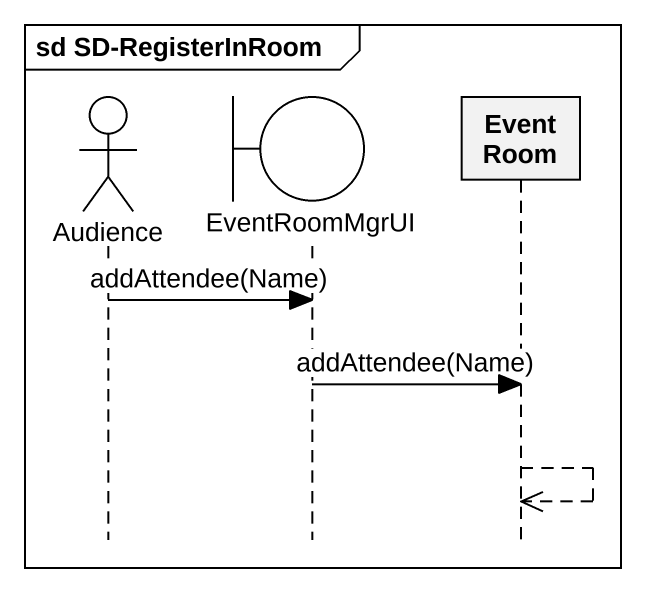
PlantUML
@startuml
mainframe sd SD-RegisterInRoom
hide footbox
actor Audience
boundary EventRoomMgrUI
participant EventRoom

Audience -> EventRoomMgrUI : addAttendee(Name)
EventRoomMgrUI -> EventRoom : addAttendee(Name)
EventRoom -->> EventRoom
@enduml
